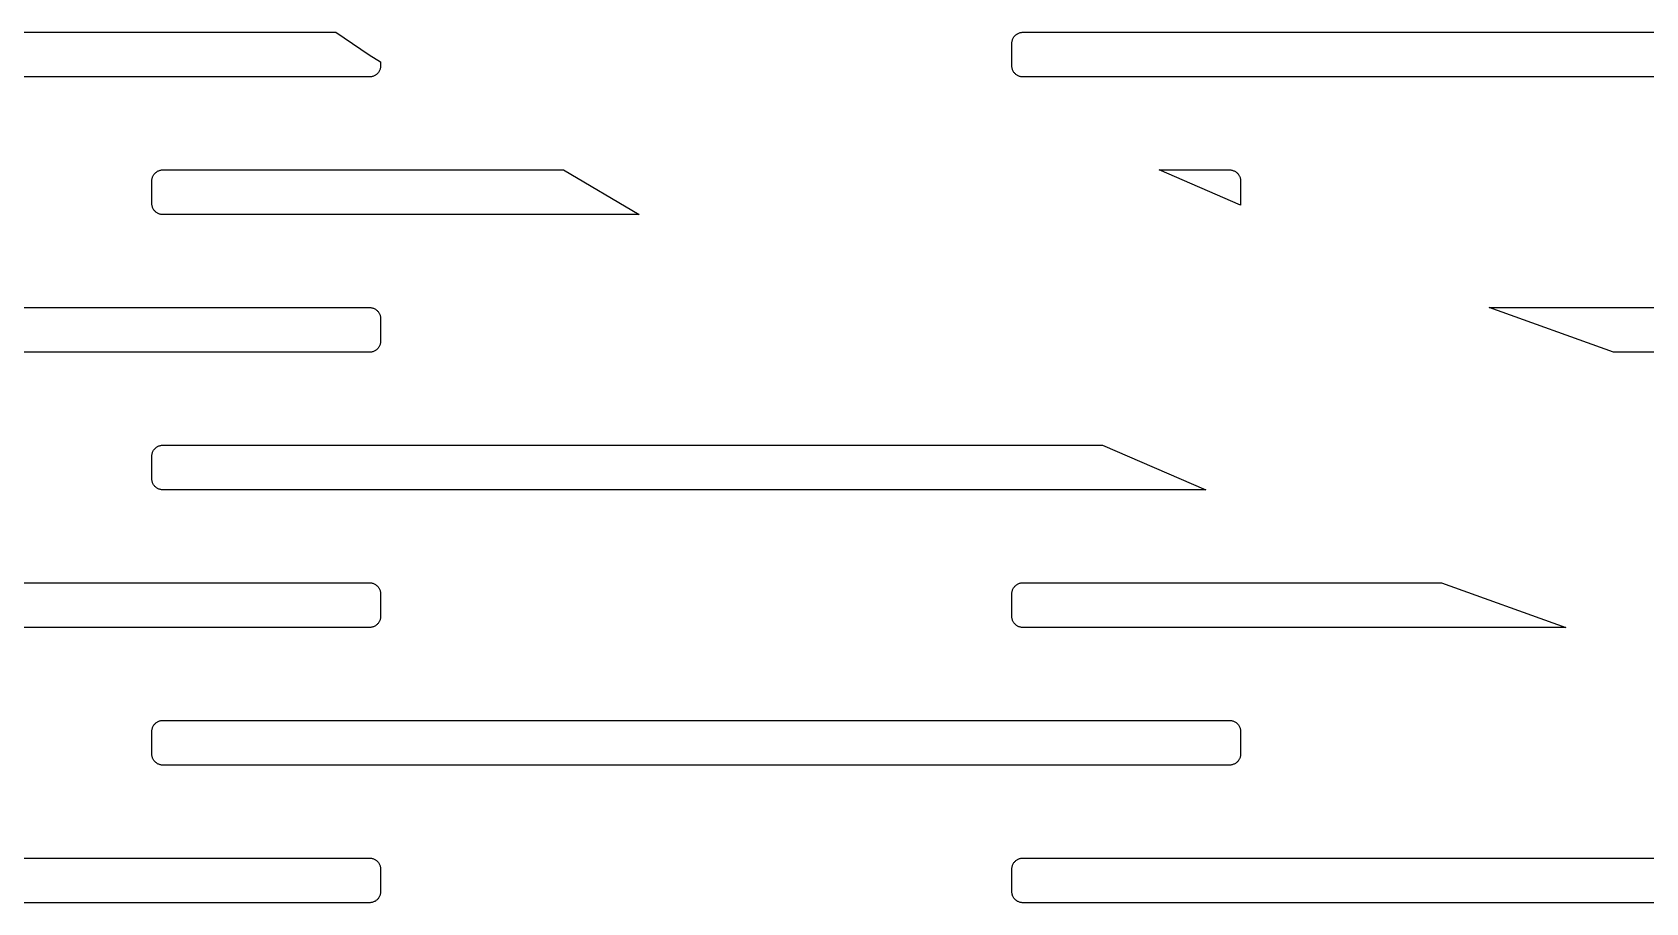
# Model space of a CAD drawing. Header units: metres. Extents: x -218 to 218, y -218 to 218.
# Drawn here: x -97.8 to -50.9, y -163.32 to -138.02 of the extents above; entities that cross this region are included whole.
import ezdxf

# ---------------------------------------------------------------- set-up
doc = ezdxf.new("R2010")
doc.units = ezdxf.units.M

msp = doc.modelspace()

# ---------------------------------------------------------------- linework, layer by layer
for p, q in [((-118.997, -138.022), (-88.975, -138.022)), ((-88.975, -138.022), (-88.0084, -138.679)), ((-69.3222, -138.347), (-69.3215, -138.327)), ((-69.3222, -138.997), (-69.3222, -138.347)), ((-69.3215, -138.327), (-69.3196, -138.306)), ((-69.3196, -138.306), (-69.3164, -138.286)), ((-69.3164, -138.286), (-69.312, -138.266)), ((-69.312, -138.266), (-69.3063, -138.247)), ((-69.3063, -138.247), (-69.2994, -138.228)), ((-69.2994, -138.228), (-69.2913, -138.209)), ((-69.2913, -138.209), (-69.282, -138.191)), ((-69.282, -138.191), (-69.2716, -138.173)), ((-69.2716, -138.173), (-69.2601, -138.156)), ((-69.2601, -138.156), (-69.2476, -138.14)), ((-69.2476, -138.14), (-69.2341, -138.125)), ((-69.2341, -138.125), (-69.2197, -138.11)), ((-69.2197, -138.11), (-69.2044, -138.097)), ((-69.2044, -138.097), (-69.1882, -138.084)), ((-69.1882, -138.084), (-69.1713, -138.073)), ((-69.1713, -138.073), (-69.1538, -138.062)), ((-69.1538, -138.062), (-69.1356, -138.053)), ((-69.1356, -138.053), (-69.1168, -138.045)), ((-69.1168, -138.045), (-69.0976, -138.038)), ((-69.0976, -138.038), (-69.078, -138.032)), ((-69.078, -138.032), (-69.0581, -138.028)), ((-69.0581, -138.028), (-69.0379, -138.025)), ((-69.0379, -138.025), (-69.0176, -138.023)), ((-69.0176, -138.023), (-68.9972, -138.022)), ((-68.9972, -138.022), (-37.9972, -138.022)), ((-88.0084, -138.679), (-87.6722, -138.878)), ((-87.8588, -139.291), (-87.8776, -139.299)), ((-87.8406, -139.282), (-87.8588, -139.291)), ((-87.8231, -139.272), (-87.8406, -139.282)), ((-87.8062, -139.26), (-87.8231, -139.272)), ((-87.79, -139.248), (-87.8062, -139.26)), ((-87.7747, -139.234), (-87.79, -139.248)), ((-87.7603, -139.22), (-87.7747, -139.234)), ((-87.7468, -139.204), (-87.7603, -139.22)), ((-87.7343, -139.188), (-87.7468, -139.204)), ((-87.7228, -139.171), (-87.7343, -139.188)), ((-87.7124, -139.154), (-87.7228, -139.171)), ((-87.7031, -139.136), (-87.7124, -139.154)), ((-87.695, -139.117), (-87.7031, -139.136)), ((-87.6881, -139.098), (-87.695, -139.117)), ((-87.6824, -139.078), (-87.6881, -139.098)), ((-87.6779, -139.058), (-87.6824, -139.078)), ((-87.6748, -139.038), (-87.6779, -139.058)), ((-87.6728, -139.018), (-87.6748, -139.038)), ((-87.6722, -138.997), (-87.6728, -139.018)), ((-87.6722, -138.878), (-87.6722, -138.997)), ((-69.3215, -139.018), (-69.3222, -138.997)), ((-69.3196, -139.038), (-69.3215, -139.018)), ((-69.3164, -139.058), (-69.3196, -139.038)), ((-69.312, -139.078), (-69.3164, -139.058)), ((-69.3063, -139.098), (-69.312, -139.078)), ((-69.2994, -139.117), (-69.3063, -139.098)), ((-69.2913, -139.136), (-69.2994, -139.117)), ((-69.282, -139.154), (-69.2913, -139.136)), ((-69.2716, -139.171), (-69.282, -139.154)), ((-69.2601, -139.188), (-69.2716, -139.171)), ((-69.2476, -139.204), (-69.2601, -139.188)), ((-69.2341, -139.22), (-69.2476, -139.204)), ((-69.2197, -139.234), (-69.2341, -139.22)), ((-69.2044, -139.248), (-69.2197, -139.234)), ((-69.1882, -139.26), (-69.2044, -139.248)), ((-69.1713, -139.272), (-69.1882, -139.26)), ((-69.1538, -139.282), (-69.1713, -139.272)), ((-69.1356, -139.291), (-69.1538, -139.282)), ((-69.1168, -139.299), (-69.1356, -139.291)), ((-87.9972, -139.322), (-118.997, -139.322)), ((-87.9768, -139.322), (-87.9972, -139.322)), ((-87.9565, -139.32), (-87.9768, -139.322)), ((-87.9363, -139.316), (-87.9565, -139.32)), ((-87.9164, -139.312), (-87.9363, -139.316)), ((-87.8968, -139.306), (-87.9164, -139.312)), ((-87.8776, -139.299), (-87.8968, -139.306)), ((-69.0976, -139.306), (-69.1168, -139.299)), ((-69.078, -139.312), (-69.0976, -139.306)), ((-69.0581, -139.316), (-69.078, -139.312)), ((-69.0379, -139.32), (-69.0581, -139.316)), ((-69.0176, -139.322), (-69.0379, -139.32)), ((-68.9972, -139.322), (-69.0176, -139.322)), ((-37.9972, -139.322), (-68.9972, -139.322)), ((-94.2341, -142.125), (-94.2197, -142.11)), ((-94.2197, -142.11), (-94.2044, -142.097)), ((-94.2044, -142.097), (-94.1882, -142.084)), ((-94.1882, -142.084), (-94.1713, -142.073)), ((-94.1713, -142.073), (-94.1538, -142.062)), ((-94.1538, -142.062), (-94.1356, -142.053)), ((-94.1356, -142.053), (-94.1168, -142.045)), ((-94.1168, -142.045), (-94.0976, -142.038)), ((-94.0976, -142.038), (-94.078, -142.032)), ((-94.078, -142.032), (-94.0581, -142.028)), ((-94.0581, -142.028), (-94.0379, -142.025)), ((-94.0379, -142.025), (-94.0176, -142.023)), ((-94.0176, -142.023), (-93.9972, -142.022)), ((-93.9972, -142.022), (-82.3555, -142.022)), ((-82.3555, -142.022), (-80.1573, -143.322)), ((-65.0369, -142.022), (-62.9972, -142.022)), ((-62.6757, -143.044), (-65.0369, -142.022)), ((-62.9972, -142.022), (-62.9768, -142.023)), ((-62.9768, -142.023), (-62.9565, -142.025)), ((-62.9565, -142.025), (-62.9363, -142.028)), ((-62.9363, -142.028), (-62.9164, -142.032)), ((-62.9164, -142.032), (-62.8968, -142.038)), ((-62.8968, -142.038), (-62.8775, -142.045)), ((-62.8775, -142.045), (-62.8588, -142.053)), ((-62.8588, -142.053), (-62.8406, -142.062)), ((-62.8406, -142.062), (-62.8231, -142.073)), ((-62.8231, -142.073), (-62.8062, -142.084)), ((-62.8062, -142.084), (-62.79, -142.097)), ((-62.79, -142.097), (-62.7747, -142.11)), ((-62.7747, -142.11), (-62.7603, -142.125)), ((-94.3222, -142.347), (-94.3215, -142.327)), ((-94.3222, -142.997), (-94.3222, -142.347)), ((-94.3215, -142.327), (-94.3196, -142.306)), ((-94.3196, -142.306), (-94.3164, -142.286)), ((-94.3164, -142.286), (-94.312, -142.266)), ((-94.312, -142.266), (-94.3063, -142.247)), ((-94.3063, -142.247), (-94.2994, -142.228)), ((-94.2994, -142.228), (-94.2913, -142.209)), ((-94.2913, -142.209), (-94.282, -142.191)), ((-94.282, -142.191), (-94.2716, -142.173)), ((-94.2716, -142.173), (-94.2601, -142.156)), ((-94.2601, -142.156), (-94.2476, -142.14)), ((-94.2476, -142.14), (-94.2341, -142.125)), ((-62.7603, -142.125), (-62.7468, -142.14)), ((-62.7468, -142.14), (-62.7343, -142.156)), ((-62.7343, -142.156), (-62.7228, -142.173)), ((-62.7228, -142.173), (-62.7124, -142.191)), ((-62.7124, -142.191), (-62.7031, -142.209)), ((-62.7031, -142.209), (-62.695, -142.228)), ((-62.695, -142.228), (-62.6881, -142.247)), ((-62.6881, -142.247), (-62.6824, -142.266)), ((-62.6824, -142.266), (-62.6779, -142.286)), ((-62.6779, -142.286), (-62.6748, -142.306)), ((-62.6748, -142.306), (-62.6728, -142.327)), ((-62.6728, -142.327), (-62.6722, -142.347)), ((-62.6722, -142.347), (-62.6722, -142.997)), ((-94.3215, -143.018), (-94.3222, -142.997)), ((-94.3196, -143.038), (-94.3215, -143.018)), ((-94.3164, -143.058), (-94.3196, -143.038)), ((-62.6748, -143.038), (-62.6757, -143.044)), ((-62.6728, -143.018), (-62.6748, -143.038)), ((-62.6722, -142.997), (-62.6728, -143.018)), ((-94.312, -143.078), (-94.3164, -143.058)), ((-94.3063, -143.098), (-94.312, -143.078)), ((-94.2994, -143.117), (-94.3063, -143.098)), ((-94.2913, -143.136), (-94.2994, -143.117)), ((-94.282, -143.154), (-94.2913, -143.136)), ((-94.2716, -143.171), (-94.282, -143.154)), ((-94.2601, -143.188), (-94.2716, -143.171)), ((-94.2476, -143.204), (-94.2601, -143.188)), ((-94.2341, -143.22), (-94.2476, -143.204)), ((-94.2197, -143.234), (-94.2341, -143.22)), ((-94.2044, -143.248), (-94.2197, -143.234)), ((-94.1882, -143.26), (-94.2044, -143.248)), ((-94.1713, -143.272), (-94.1882, -143.26)), ((-94.1538, -143.282), (-94.1713, -143.272)), ((-94.1356, -143.291), (-94.1538, -143.282)), ((-94.1168, -143.299), (-94.1356, -143.291)), ((-94.0976, -143.306), (-94.1168, -143.299)), ((-94.078, -143.312), (-94.0976, -143.306)), ((-94.0581, -143.316), (-94.078, -143.312)), ((-94.0379, -143.32), (-94.0581, -143.316)), ((-94.0176, -143.322), (-94.0379, -143.32)), ((-93.9972, -143.322), (-94.0176, -143.322)), ((-80.1573, -143.322), (-93.9972, -143.322)), ((-118.997, -146.022), (-87.9972, -146.022)), ((-87.9972, -146.022), (-87.9768, -146.023)), ((-87.9768, -146.023), (-87.9565, -146.025)), ((-87.9565, -146.025), (-87.9363, -146.028)), ((-87.9363, -146.028), (-87.9164, -146.032)), ((-87.9164, -146.032), (-87.8968, -146.038)), ((-87.8968, -146.038), (-87.8776, -146.045)), ((-87.8776, -146.045), (-87.8588, -146.053)), ((-87.8588, -146.053), (-87.8406, -146.062)), ((-87.8406, -146.062), (-87.8231, -146.073)), ((-87.8231, -146.073), (-87.8062, -146.084)), ((-87.8062, -146.084), (-87.79, -146.097)), ((-87.79, -146.097), (-87.7747, -146.11)), ((-87.7747, -146.11), (-87.7603, -146.125)), ((-87.7603, -146.125), (-87.7468, -146.14)), ((-87.7468, -146.14), (-87.7343, -146.156)), ((-87.7343, -146.156), (-87.7228, -146.173)), ((-87.7228, -146.173), (-87.7124, -146.191)), ((-87.7124, -146.191), (-87.7031, -146.209)), ((-87.7031, -146.209), (-87.695, -146.228)), ((-87.695, -146.228), (-87.6881, -146.247)), ((-87.6881, -146.247), (-87.6824, -146.266)), ((-87.6824, -146.266), (-87.6779, -146.286)), ((-87.6779, -146.286), (-87.6748, -146.306)), ((-87.6748, -146.306), (-87.6728, -146.327)), ((-87.6728, -146.327), (-87.6722, -146.347)), ((-51.8341, -147.322), (-55.445, -146.022)), ((-55.445, -146.022), (-37.9972, -146.022)), ((-87.6722, -146.347), (-87.6722, -146.997)), ((-87.8062, -147.26), (-87.8231, -147.272)), ((-87.79, -147.248), (-87.8062, -147.26)), ((-87.7747, -147.234), (-87.79, -147.248)), ((-87.7603, -147.22), (-87.7747, -147.234)), ((-87.7468, -147.204), (-87.7603, -147.22)), ((-87.7343, -147.188), (-87.7468, -147.204)), ((-87.7228, -147.171), (-87.7343, -147.188)), ((-87.7124, -147.154), (-87.7228, -147.171)), ((-87.7031, -147.136), (-87.7124, -147.154)), ((-87.695, -147.117), (-87.7031, -147.136)), ((-87.6881, -147.098), (-87.695, -147.117)), ((-87.6824, -147.078), (-87.6881, -147.098)), ((-87.6779, -147.058), (-87.6824, -147.078)), ((-87.6748, -147.038), (-87.6779, -147.058)), ((-87.6728, -147.018), (-87.6748, -147.038)), ((-87.6722, -146.997), (-87.6728, -147.018)), ((-87.9972, -147.322), (-118.997, -147.322)), ((-87.9768, -147.322), (-87.9972, -147.322)), ((-87.9565, -147.32), (-87.9768, -147.322)), ((-87.9363, -147.316), (-87.9565, -147.32)), ((-87.9164, -147.312), (-87.9363, -147.316)), ((-87.8968, -147.306), (-87.9164, -147.312)), ((-87.8776, -147.299), (-87.8968, -147.306)), ((-87.8588, -147.291), (-87.8776, -147.299)), ((-87.8406, -147.282), (-87.8588, -147.291)), ((-87.8231, -147.272), (-87.8406, -147.282)), ((-37.9972, -147.322), (-51.8341, -147.322)), ((-94.1882, -150.084), (-94.1713, -150.073)), ((-94.1713, -150.073), (-94.1538, -150.062)), ((-94.1538, -150.062), (-94.1356, -150.053)), ((-94.1356, -150.053), (-94.1168, -150.045)), ((-94.1168, -150.045), (-94.0976, -150.038)), ((-94.0976, -150.038), (-94.078, -150.032)), ((-94.078, -150.032), (-94.0581, -150.028)), ((-94.0581, -150.028), (-94.0379, -150.025)), ((-94.0379, -150.025), (-94.0176, -150.023)), ((-94.0176, -150.023), (-93.9972, -150.022)), ((-93.9972, -150.022), (-66.6837, -150.022)), ((-66.6837, -150.022), (-63.6796, -151.322)), ((-94.3222, -150.347), (-94.3215, -150.327)), ((-94.3222, -150.997), (-94.3222, -150.347)), ((-94.3215, -150.327), (-94.3196, -150.306)), ((-94.3196, -150.306), (-94.3164, -150.286)), ((-94.3164, -150.286), (-94.312, -150.266)), ((-94.312, -150.266), (-94.3063, -150.247)), ((-94.3063, -150.247), (-94.2994, -150.228)), ((-94.2994, -150.228), (-94.2913, -150.209)), ((-94.2913, -150.209), (-94.282, -150.191)), ((-94.282, -150.191), (-94.2716, -150.173)), ((-94.2716, -150.173), (-94.2601, -150.156)), ((-94.2601, -150.156), (-94.2476, -150.14)), ((-94.2476, -150.14), (-94.2341, -150.125)), ((-94.2341, -150.125), (-94.2197, -150.11)), ((-94.2197, -150.11), (-94.2044, -150.097)), ((-94.2044, -150.097), (-94.1882, -150.084)), ((-94.3215, -151.018), (-94.3222, -150.997)), ((-94.3196, -151.038), (-94.3215, -151.018)), ((-94.3164, -151.058), (-94.3196, -151.038)), ((-94.312, -151.078), (-94.3164, -151.058)), ((-94.3063, -151.098), (-94.312, -151.078)), ((-94.2994, -151.117), (-94.3063, -151.098)), ((-94.2913, -151.136), (-94.2994, -151.117)), ((-94.282, -151.154), (-94.2913, -151.136)), ((-94.2716, -151.171), (-94.282, -151.154)), ((-94.2601, -151.188), (-94.2716, -151.171)), ((-94.2476, -151.204), (-94.2601, -151.188)), ((-94.2341, -151.22), (-94.2476, -151.204)), ((-94.2197, -151.234), (-94.2341, -151.22)), ((-94.2044, -151.248), (-94.2197, -151.234)), ((-94.1882, -151.26), (-94.2044, -151.248)), ((-94.1713, -151.272), (-94.1882, -151.26)), ((-94.1538, -151.282), (-94.1713, -151.272)), ((-94.1356, -151.291), (-94.1538, -151.282)), ((-94.1168, -151.299), (-94.1356, -151.291)), ((-94.0976, -151.306), (-94.1168, -151.299)), ((-94.078, -151.312), (-94.0976, -151.306)), ((-94.0581, -151.316), (-94.078, -151.312)), ((-94.0379, -151.32), (-94.0581, -151.316)), ((-94.0176, -151.322), (-94.0379, -151.32)), ((-93.9972, -151.322), (-94.0176, -151.322)), ((-63.6796, -151.322), (-93.9972, -151.322)), ((-118.997, -154.022), (-87.9972, -154.022)), ((-87.9972, -154.022), (-87.9768, -154.023)), ((-87.9768, -154.023), (-87.9565, -154.025)), ((-87.9565, -154.025), (-87.9363, -154.028)), ((-87.9363, -154.028), (-87.9164, -154.032)), ((-87.9164, -154.032), (-87.8968, -154.038)), ((-87.8968, -154.038), (-87.8776, -154.045)), ((-87.8776, -154.045), (-87.8588, -154.053)), ((-87.8588, -154.053), (-87.8406, -154.062)), ((-87.8406, -154.062), (-87.8231, -154.073)), ((-87.8231, -154.073), (-87.8062, -154.084)), ((-87.8062, -154.084), (-87.79, -154.097)), ((-87.79, -154.097), (-87.7747, -154.11)), ((-87.7747, -154.11), (-87.7603, -154.125)), ((-87.7603, -154.125), (-87.7468, -154.14)), ((-87.7468, -154.14), (-87.7343, -154.156)), ((-87.7343, -154.156), (-87.7228, -154.173)), ((-87.7228, -154.173), (-87.7124, -154.191)), ((-87.7124, -154.191), (-87.7031, -154.209)), ((-87.7031, -154.209), (-87.695, -154.228)), ((-87.695, -154.228), (-87.6881, -154.247)), ((-87.6881, -154.247), (-87.6824, -154.266)), ((-87.6824, -154.266), (-87.6779, -154.286)), ((-87.6779, -154.286), (-87.6748, -154.306)), ((-69.3196, -154.306), (-69.3164, -154.286)), ((-69.3164, -154.286), (-69.312, -154.266)), ((-69.312, -154.266), (-69.3063, -154.247)), ((-69.3063, -154.247), (-69.2994, -154.228)), ((-69.2994, -154.228), (-69.2913, -154.209)), ((-69.2913, -154.209), (-69.282, -154.191)), ((-69.282, -154.191), (-69.2716, -154.173)), ((-69.2716, -154.173), (-69.2601, -154.156)), ((-69.2601, -154.156), (-69.2476, -154.14)), ((-69.2476, -154.14), (-69.2341, -154.125)), ((-69.2341, -154.125), (-69.2197, -154.11)), ((-69.2197, -154.11), (-69.2044, -154.097)), ((-69.2044, -154.097), (-69.1882, -154.084)), ((-69.1882, -154.084), (-69.1713, -154.073)), ((-69.1713, -154.073), (-69.1538, -154.062)), ((-69.1538, -154.062), (-69.1356, -154.053)), ((-69.1356, -154.053), (-69.1168, -154.045)), ((-69.1168, -154.045), (-69.0976, -154.038)), ((-69.0976, -154.038), (-69.078, -154.032)), ((-69.078, -154.032), (-69.0581, -154.028)), ((-69.0581, -154.028), (-69.0379, -154.025)), ((-69.0379, -154.025), (-69.0176, -154.023)), ((-69.0176, -154.023), (-68.9972, -154.022)), ((-68.9972, -154.022), (-56.8296, -154.022)), ((-56.8296, -154.022), (-53.2187, -155.322)), ((-87.6748, -154.306), (-87.6728, -154.327)), ((-87.6728, -154.327), (-87.6722, -154.347)), ((-87.6722, -154.347), (-87.6722, -154.997)), ((-69.3222, -154.347), (-69.3215, -154.327)), ((-69.3222, -154.997), (-69.3222, -154.347)), ((-69.3215, -154.327), (-69.3196, -154.306)), ((-87.7747, -155.234), (-87.79, -155.248)), ((-87.7603, -155.22), (-87.7747, -155.234)), ((-87.7468, -155.204), (-87.7603, -155.22)), ((-87.7343, -155.188), (-87.7468, -155.204)), ((-87.7228, -155.171), (-87.7343, -155.188)), ((-87.7124, -155.154), (-87.7228, -155.171)), ((-87.7031, -155.136), (-87.7124, -155.154)), ((-87.695, -155.117), (-87.7031, -155.136)), ((-87.6881, -155.098), (-87.695, -155.117)), ((-87.6824, -155.078), (-87.6881, -155.098)), ((-87.6779, -155.058), (-87.6824, -155.078)), ((-87.6748, -155.038), (-87.6779, -155.058)), ((-87.6728, -155.018), (-87.6748, -155.038)), ((-87.6722, -154.997), (-87.6728, -155.018)), ((-69.3215, -155.018), (-69.3222, -154.997)), ((-69.3196, -155.038), (-69.3215, -155.018)), ((-69.3164, -155.058), (-69.3196, -155.038)), ((-69.312, -155.078), (-69.3164, -155.058)), ((-69.3063, -155.098), (-69.312, -155.078)), ((-69.2994, -155.117), (-69.3063, -155.098)), ((-69.2913, -155.136), (-69.2994, -155.117)), ((-69.282, -155.154), (-69.2913, -155.136)), ((-69.2716, -155.171), (-69.282, -155.154)), ((-69.2601, -155.188), (-69.2716, -155.171)), ((-69.2476, -155.204), (-69.2601, -155.188)), ((-69.2341, -155.22), (-69.2476, -155.204)), ((-69.2197, -155.234), (-69.2341, -155.22)), ((-69.2044, -155.248), (-69.2197, -155.234)), ((-87.9972, -155.322), (-118.997, -155.322)), ((-87.9768, -155.322), (-87.9972, -155.322)), ((-87.9565, -155.32), (-87.9768, -155.322)), ((-87.9363, -155.316), (-87.9565, -155.32)), ((-87.9164, -155.312), (-87.9363, -155.316)), ((-87.8968, -155.306), (-87.9164, -155.312)), ((-87.8776, -155.299), (-87.8968, -155.306)), ((-87.8588, -155.291), (-87.8776, -155.299)), ((-87.8406, -155.282), (-87.8588, -155.291)), ((-87.8231, -155.272), (-87.8406, -155.282)), ((-87.8062, -155.26), (-87.8231, -155.272)), ((-87.79, -155.248), (-87.8062, -155.26)), ((-69.1882, -155.26), (-69.2044, -155.248)), ((-69.1713, -155.272), (-69.1882, -155.26)), ((-69.1538, -155.282), (-69.1713, -155.272)), ((-69.1356, -155.291), (-69.1538, -155.282)), ((-69.1168, -155.299), (-69.1356, -155.291)), ((-69.0976, -155.306), (-69.1168, -155.299)), ((-69.078, -155.312), (-69.0976, -155.306)), ((-69.0581, -155.316), (-69.078, -155.312)), ((-69.0379, -155.32), (-69.0581, -155.316)), ((-69.0176, -155.322), (-69.0379, -155.32)), ((-68.9972, -155.322), (-69.0176, -155.322)), ((-53.2187, -155.322), (-68.9972, -155.322)), ((-94.1538, -158.062), (-94.1356, -158.053)), ((-94.1356, -158.053), (-94.1168, -158.045)), ((-94.1168, -158.045), (-94.0976, -158.038)), ((-94.0976, -158.038), (-94.078, -158.032)), ((-94.078, -158.032), (-94.0581, -158.028)), ((-94.0581, -158.028), (-94.0379, -158.025)), ((-94.0379, -158.025), (-94.0176, -158.023)), ((-94.0176, -158.023), (-93.9972, -158.022)), ((-93.9972, -158.022), (-62.9972, -158.022)), ((-62.9972, -158.022), (-62.9768, -158.023)), ((-62.9768, -158.023), (-62.9565, -158.025)), ((-62.9565, -158.025), (-62.9363, -158.028)), ((-62.9363, -158.028), (-62.9164, -158.032)), ((-62.9164, -158.032), (-62.8968, -158.038)), ((-62.8968, -158.038), (-62.8775, -158.045)), ((-62.8775, -158.045), (-62.8588, -158.053)), ((-62.8588, -158.053), (-62.8406, -158.062)), ((-94.3222, -158.347), (-94.3215, -158.327)), ((-94.3222, -158.997), (-94.3222, -158.347)), ((-94.3215, -158.327), (-94.3196, -158.306)), ((-94.3196, -158.306), (-94.3164, -158.286)), ((-94.3164, -158.286), (-94.312, -158.266)), ((-94.312, -158.266), (-94.3063, -158.247)), ((-94.3063, -158.247), (-94.2994, -158.228)), ((-94.2994, -158.228), (-94.2913, -158.209)), ((-94.2913, -158.209), (-94.282, -158.191)), ((-94.282, -158.191), (-94.2716, -158.173)), ((-94.2716, -158.173), (-94.2601, -158.156)), ((-94.2601, -158.156), (-94.2476, -158.14)), ((-94.2476, -158.14), (-94.2341, -158.125)), ((-94.2341, -158.125), (-94.2197, -158.11)), ((-94.2197, -158.11), (-94.2044, -158.097)), ((-94.2044, -158.097), (-94.1882, -158.084)), ((-94.1882, -158.084), (-94.1713, -158.073)), ((-94.1713, -158.073), (-94.1538, -158.062)), ((-62.8406, -158.062), (-62.8231, -158.073)), ((-62.8231, -158.073), (-62.8062, -158.084)), ((-62.8062, -158.084), (-62.79, -158.097)), ((-62.79, -158.097), (-62.7747, -158.11)), ((-62.7747, -158.11), (-62.7603, -158.125)), ((-62.7603, -158.125), (-62.7468, -158.14)), ((-62.7468, -158.14), (-62.7343, -158.156)), ((-62.7343, -158.156), (-62.7228, -158.173)), ((-62.7228, -158.173), (-62.7124, -158.191)), ((-62.7124, -158.191), (-62.7031, -158.209)), ((-62.7031, -158.209), (-62.695, -158.228)), ((-62.695, -158.228), (-62.6881, -158.247)), ((-62.6881, -158.247), (-62.6824, -158.266)), ((-62.6824, -158.266), (-62.6779, -158.286)), ((-62.6779, -158.286), (-62.6748, -158.306)), ((-62.6748, -158.306), (-62.6728, -158.327)), ((-62.6728, -158.327), (-62.6722, -158.347)), ((-62.6722, -158.347), (-62.6722, -158.997)), ((-94.3215, -159.018), (-94.3222, -158.997)), ((-94.3196, -159.038), (-94.3215, -159.018)), ((-94.3164, -159.058), (-94.3196, -159.038)), ((-94.312, -159.078), (-94.3164, -159.058)), ((-94.3063, -159.098), (-94.312, -159.078)), ((-94.2994, -159.117), (-94.3063, -159.098)), ((-94.2913, -159.136), (-94.2994, -159.117)), ((-94.282, -159.154), (-94.2913, -159.136)), ((-94.2716, -159.171), (-94.282, -159.154)), ((-94.2601, -159.188), (-94.2716, -159.171)), ((-94.2476, -159.204), (-94.2601, -159.188)), ((-94.2341, -159.22), (-94.2476, -159.204)), ((-94.2197, -159.234), (-94.2341, -159.22)), ((-94.2044, -159.248), (-94.2197, -159.234)), ((-94.1882, -159.26), (-94.2044, -159.248)), ((-94.1713, -159.272), (-94.1882, -159.26)), ((-94.1538, -159.282), (-94.1713, -159.272)), ((-94.1356, -159.291), (-94.1538, -159.282)), ((-94.1168, -159.299), (-94.1356, -159.291)), ((-94.0976, -159.306), (-94.1168, -159.299)), ((-94.078, -159.312), (-94.0976, -159.306)), ((-94.0581, -159.316), (-94.078, -159.312)), ((-94.0379, -159.32), (-94.0581, -159.316)), ((-94.0176, -159.322), (-94.0379, -159.32)), ((-93.9972, -159.322), (-94.0176, -159.322)), ((-62.9972, -159.322), (-93.9972, -159.322)), ((-62.9768, -159.322), (-62.9972, -159.322)), ((-62.9565, -159.32), (-62.9768, -159.322)), ((-62.9363, -159.316), (-62.9565, -159.32)), ((-62.9164, -159.312), (-62.9363, -159.316)), ((-62.8968, -159.306), (-62.9164, -159.312)), ((-62.8775, -159.299), (-62.8968, -159.306)), ((-62.8588, -159.291), (-62.8775, -159.299)), ((-62.8406, -159.282), (-62.8588, -159.291)), ((-62.8231, -159.272), (-62.8406, -159.282)), ((-62.8062, -159.26), (-62.8231, -159.272)), ((-62.79, -159.248), (-62.8062, -159.26)), ((-62.7747, -159.234), (-62.79, -159.248)), ((-62.7603, -159.22), (-62.7747, -159.234)), ((-62.7468, -159.204), (-62.7603, -159.22)), ((-62.7343, -159.188), (-62.7468, -159.204)), ((-62.7228, -159.171), (-62.7343, -159.188)), ((-62.7124, -159.154), (-62.7228, -159.171)), ((-62.7031, -159.136), (-62.7124, -159.154)), ((-62.695, -159.117), (-62.7031, -159.136)), ((-62.6881, -159.098), (-62.695, -159.117)), ((-62.6824, -159.078), (-62.6881, -159.098)), ((-62.6779, -159.058), (-62.6824, -159.078)), ((-62.6748, -159.038), (-62.6779, -159.058)), ((-62.6728, -159.018), (-62.6748, -159.038)), ((-62.6722, -158.997), (-62.6728, -159.018)), ((-118.997, -162.022), (-87.9972, -162.022)), ((-87.9972, -162.022), (-87.9768, -162.023)), ((-87.9768, -162.023), (-87.9565, -162.025)), ((-87.9565, -162.025), (-87.9363, -162.028)), ((-87.9363, -162.028), (-87.9164, -162.032)), ((-87.9164, -162.032), (-87.8968, -162.038)), ((-87.8968, -162.038), (-87.8776, -162.045)), ((-87.8776, -162.045), (-87.8588, -162.053)), ((-87.8588, -162.053), (-87.8406, -162.062)), ((-87.8406, -162.062), (-87.8231, -162.073)), ((-87.8231, -162.073), (-87.8062, -162.084)), ((-87.8062, -162.084), (-87.79, -162.097)), ((-87.79, -162.097), (-87.7747, -162.11)), ((-87.7747, -162.11), (-87.7603, -162.125)), ((-87.7603, -162.125), (-87.7468, -162.14)), ((-87.7468, -162.14), (-87.7343, -162.156)), ((-87.7343, -162.156), (-87.7228, -162.173)), ((-87.7228, -162.173), (-87.7124, -162.191)), ((-87.7124, -162.191), (-87.7031, -162.209)), ((-87.7031, -162.209), (-87.695, -162.228)), ((-87.695, -162.228), (-87.6881, -162.247)), ((-87.6881, -162.247), (-87.6824, -162.266)), ((-87.6824, -162.266), (-87.6779, -162.286)), ((-69.3164, -162.286), (-69.312, -162.266)), ((-69.312, -162.266), (-69.3063, -162.247)), ((-69.3063, -162.247), (-69.2994, -162.228)), ((-69.2994, -162.228), (-69.2913, -162.209)), ((-69.2913, -162.209), (-69.282, -162.191)), ((-69.282, -162.191), (-69.2716, -162.173)), ((-69.2716, -162.173), (-69.2601, -162.156)), ((-69.2601, -162.156), (-69.2476, -162.14)), ((-69.2476, -162.14), (-69.2341, -162.125)), ((-69.2341, -162.125), (-69.2197, -162.11)), ((-69.2197, -162.11), (-69.2044, -162.097)), ((-69.2044, -162.097), (-69.1882, -162.084)), ((-69.1882, -162.084), (-69.1713, -162.073)), ((-69.1713, -162.073), (-69.1538, -162.062)), ((-69.1538, -162.062), (-69.1356, -162.053)), ((-69.1356, -162.053), (-69.1168, -162.045)), ((-69.1168, -162.045), (-69.0976, -162.038)), ((-69.0976, -162.038), (-69.078, -162.032)), ((-69.078, -162.032), (-69.0581, -162.028)), ((-69.0581, -162.028), (-69.0379, -162.025)), ((-69.0379, -162.025), (-69.0176, -162.023)), ((-69.0176, -162.023), (-68.9972, -162.022)), ((-68.9972, -162.022), (-37.9972, -162.022)), ((-87.6779, -162.286), (-87.6748, -162.306)), ((-87.6748, -162.306), (-87.6728, -162.327)), ((-87.6728, -162.327), (-87.6722, -162.347)), ((-87.6722, -162.347), (-87.6722, -162.997)), ((-69.3222, -162.347), (-69.3215, -162.327)), ((-69.3222, -162.997), (-69.3222, -162.347)), ((-69.3215, -162.327), (-69.3196, -162.306)), ((-69.3196, -162.306), (-69.3164, -162.286)), ((-87.7468, -163.204), (-87.7603, -163.22)), ((-87.7343, -163.188), (-87.7468, -163.204)), ((-87.7228, -163.171), (-87.7343, -163.188)), ((-87.7124, -163.154), (-87.7228, -163.171)), ((-87.7031, -163.136), (-87.7124, -163.154)), ((-87.695, -163.117), (-87.7031, -163.136)), ((-87.6881, -163.098), (-87.695, -163.117)), ((-87.6824, -163.078), (-87.6881, -163.098)), ((-87.6779, -163.058), (-87.6824, -163.078)), ((-87.6748, -163.038), (-87.6779, -163.058)), ((-87.6728, -163.018), (-87.6748, -163.038)), ((-87.6722, -162.997), (-87.6728, -163.018)), ((-69.3215, -163.018), (-69.3222, -162.997)), ((-69.3196, -163.038), (-69.3215, -163.018)), ((-69.3164, -163.058), (-69.3196, -163.038)), ((-69.312, -163.078), (-69.3164, -163.058)), ((-69.3063, -163.098), (-69.312, -163.078)), ((-69.2994, -163.117), (-69.3063, -163.098)), ((-69.2913, -163.136), (-69.2994, -163.117)), ((-69.282, -163.154), (-69.2913, -163.136)), ((-69.2716, -163.171), (-69.282, -163.154)), ((-69.2601, -163.188), (-69.2716, -163.171)), ((-69.2476, -163.204), (-69.2601, -163.188)), ((-69.2341, -163.22), (-69.2476, -163.204)), ((-87.9972, -163.322), (-118.997, -163.322)), ((-87.9768, -163.322), (-87.9972, -163.322)), ((-87.9565, -163.32), (-87.9768, -163.322)), ((-87.9363, -163.316), (-87.9565, -163.32)), ((-87.9164, -163.312), (-87.9363, -163.316)), ((-87.8968, -163.306), (-87.9164, -163.312)), ((-87.8776, -163.299), (-87.8968, -163.306)), ((-87.8588, -163.291), (-87.8776, -163.299)), ((-87.8406, -163.282), (-87.8588, -163.291)), ((-87.8231, -163.272), (-87.8406, -163.282)), ((-87.8062, -163.26), (-87.8231, -163.272)), ((-87.79, -163.248), (-87.8062, -163.26)), ((-87.7747, -163.234), (-87.79, -163.248)), ((-87.7603, -163.22), (-87.7747, -163.234)), ((-69.2197, -163.234), (-69.2341, -163.22)), ((-69.2044, -163.248), (-69.2197, -163.234)), ((-69.1882, -163.26), (-69.2044, -163.248)), ((-69.1713, -163.272), (-69.1882, -163.26)), ((-69.1538, -163.282), (-69.1713, -163.272)), ((-69.1356, -163.291), (-69.1538, -163.282)), ((-69.1168, -163.299), (-69.1356, -163.291)), ((-69.0976, -163.306), (-69.1168, -163.299)), ((-69.078, -163.312), (-69.0976, -163.306)), ((-69.0581, -163.316), (-69.078, -163.312)), ((-69.0379, -163.32), (-69.0581, -163.316)), ((-69.0176, -163.322), (-69.0379, -163.32)), ((-68.9972, -163.322), (-69.0176, -163.322)), ((-37.9972, -163.322), (-68.9972, -163.322))]:
    msp.add_line(p, q)

doc.saveas('drawing.dxf')
